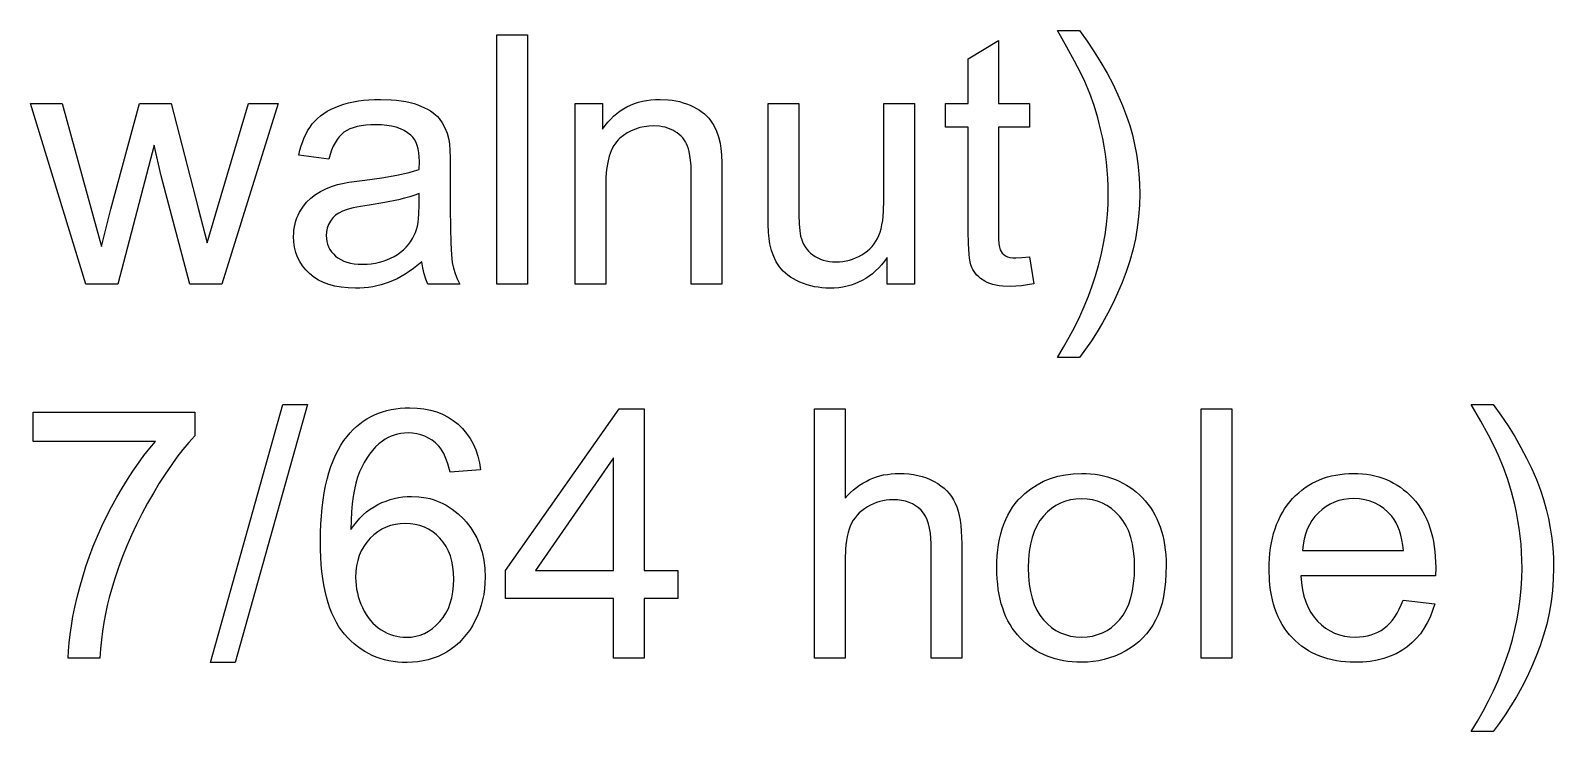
# Model space of a CAD drawing. Extents: x 0.6 to 44.2, y 0 to 23.3.
# Drawn here: x 19.099 to 21.543, y 19.758 to 20.883 of the extents above; entities that cross this region are included whole.
import ezdxf

# ---------------------------------------------------------------- set-up
doc = ezdxf.new("R2010")
doc.units = 0
doc.layers.add('CUTOUTS', color=1, linetype='CONTINUOUS')

msp = doc.modelspace()

# ---------------------------------------------------------------- linework, layer by layer
at = {"layer": 'CUTOUTS'}
for points in [[(19.8476, 20.476), (19.8476, 20.876), (19.8968, 20.876), (19.8968, 20.476)], [(20.7017, 20.52), (20.7088, 20.4766), (20.6987, 20.4747), (20.6891, 20.4733), (20.6801, 20.4725), (20.6717, 20.4722), (20.659, 20.4727), (20.6533, 20.4734), (20.6479, 20.4743), (20.6429, 20.4755), (20.6383, 20.477), (20.634, 20.4787), (20.6302, 20.4807), (20.6234, 20.4852), (20.6204, 20.4878), (20.6176, 20.4905), (20.6152, 20.4933), (20.613, 20.4963), (20.6111, 20.4995), (20.6094, 20.5029), (20.608, 20.5068), (20.6068, 20.5117), (20.6058, 20.5175), (20.6049, 20.5243), (20.6038, 20.5407), (20.6034, 20.5609), (20.6034, 20.7276), (20.5674, 20.7276), (20.5674, 20.7658), (20.6034, 20.7658), (20.6034, 20.8376), (20.6523, 20.867), (20.6523, 20.7658), (20.7017, 20.7658), (20.7017, 20.7276), (20.6523, 20.7276), (20.6523, 20.5582), (20.6524, 20.5486), (20.6529, 20.5409), (20.6537, 20.5351), (20.6549, 20.5311), (20.6564, 20.5283), (20.6583, 20.5258), (20.6606, 20.5235), (20.6633, 20.5216), (20.6666, 20.52), (20.6705, 20.5189), (20.675, 20.5183), (20.6801, 20.518), (20.6896, 20.5185)], [(20.7819, 20.3584), (20.7467, 20.3584), (20.7566, 20.3748), (20.7658, 20.3912), (20.7744, 20.4076), (20.7824, 20.4239), (20.7897, 20.4403), (20.7964, 20.4567), (20.8025, 20.4731), (20.8079, 20.4895), (20.8127, 20.5059), (20.8168, 20.5222), (20.8203, 20.5386), (20.8232, 20.555), (20.8254, 20.5714), (20.827, 20.5878), (20.8279, 20.6042), (20.8283, 20.6206), (20.8281, 20.6334), (20.8275, 20.6462), (20.8266, 20.659), (20.8253, 20.6717), (20.8237, 20.6844), (20.8217, 20.6971), (20.8193, 20.7098), (20.8165, 20.7224), (20.8114, 20.7427), (20.8054, 20.7625), (20.7985, 20.782), (20.7906, 20.801), (20.7839, 20.8153), (20.7743, 20.8337), (20.7619, 20.8562), (20.7467, 20.8828), (20.7819, 20.8828), (20.7943, 20.8657), (20.8059, 20.8486), (20.8166, 20.8314), (20.8265, 20.8142), (20.8356, 20.797), (20.8438, 20.7798), (20.8512, 20.7626), (20.8577, 20.7453), (20.8627, 20.7304), (20.8669, 20.7152), (20.8705, 20.7), (20.8735, 20.6845), (20.8758, 20.6688), (20.8774, 20.653), (20.8784, 20.6371), (20.8787, 20.6209), (20.8783, 20.6026), (20.877, 20.5844), (20.8748, 20.5663), (20.8717, 20.5485), (20.8677, 20.5307), (20.8629, 20.5132), (20.8571, 20.4957), (20.8505, 20.4785), (20.8433, 20.4616), (20.8356, 20.4452), (20.8276, 20.4294), (20.8192, 20.4141), (20.8105, 20.3994), (20.8013, 20.3852), (20.7918, 20.3715)], [(19.727, 20.5118), (19.7135, 20.501), (19.7069, 20.4963), (19.7003, 20.492), (19.6937, 20.4881), (19.6873, 20.4847), (19.6809, 20.4816), (19.6745, 20.479), (19.6681, 20.4768), (19.6617, 20.4748), (19.6551, 20.4732), (19.6484, 20.4719), (19.6415, 20.4708), (19.6346, 20.4701), (19.6275, 20.4696), (19.6204, 20.4695), (19.6088, 20.4698), (19.5979, 20.4709), (19.5877, 20.4728), (19.5781, 20.4753), (19.5693, 20.4786), (19.5612, 20.4826), (19.5537, 20.4873), (19.547, 20.4928), (19.5409, 20.4988), (19.5357, 20.5053), (19.5313, 20.5121), (19.5277, 20.5194), (19.5249, 20.527), (19.5229, 20.5351), (19.5217, 20.5436), (19.5213, 20.5524), (19.5215, 20.5577), (19.5219, 20.5628), (19.5227, 20.5679), (19.5237, 20.5728), (19.5251, 20.5776), (19.5268, 20.5823), (19.5287, 20.5868), (19.531, 20.5913), (19.5362, 20.5997), (19.5422, 20.6072), (19.5489, 20.6138), (19.5564, 20.6195), (19.5645, 20.6245), (19.573, 20.6289), (19.5821, 20.6326), (19.5917, 20.6356), (19.5999, 20.6375), (19.6099, 20.6394), (19.6354, 20.643), (19.6631, 20.6467), (19.687, 20.6508), (19.7069, 20.6552), (19.7154, 20.6575), (19.7229, 20.6599), (19.7232, 20.6728), (19.723, 20.68), (19.7224, 20.6867), (19.7213, 20.6928), (19.7197, 20.6983), (19.7178, 20.7033), (19.7154, 20.7078), (19.7126, 20.7117), (19.7093, 20.715), (19.7043, 20.7189), (19.6987, 20.7223), (19.6926, 20.7252), (19.6859, 20.7275), (19.6786, 20.7293), (19.6708, 20.7306), (19.6624, 20.7314), (19.6534, 20.7317), (19.645, 20.7315), (19.6372, 20.7309), (19.6299, 20.73), (19.6233, 20.7287), (19.6171, 20.7269), (19.6116, 20.7249), (19.6066, 20.7224), (19.6022, 20.7195), (19.5982, 20.7162), (19.5945, 20.7123), (19.591, 20.7078), (19.5879, 20.7027), (19.5849, 20.6971), (19.5823, 20.6908), (19.5799, 20.684), (19.5778, 20.6766), (19.5298, 20.6831), (19.5315, 20.6906), (19.5336, 20.6978), (19.5359, 20.7046), (19.5384, 20.711), (19.5413, 20.717), (19.5443, 20.7227), (19.5477, 20.728), (19.5513, 20.7329), (19.5553, 20.7375), (19.5597, 20.7419), (19.5645, 20.7459), (19.5697, 20.7497), (19.5753, 20.7532), (19.5814, 20.7564), (19.5878, 20.7594), (19.5947, 20.7621), (19.6019, 20.7645), (19.6095, 20.7666), (19.6173, 20.7683), (19.6253, 20.7698), (19.6337, 20.7709), (19.6423, 20.7717), (19.6513, 20.7722), (19.6605, 20.7723), (19.6781, 20.7718), (19.6863, 20.7711), (19.6941, 20.7702), (19.7014, 20.7689), (19.7083, 20.7674), (19.7147, 20.7657), (19.7208, 20.7636), (19.7316, 20.759), (19.7364, 20.7564), (19.7409, 20.7538), (19.745, 20.7509), (19.7486, 20.748), (19.752, 20.7449), (19.7549, 20.7416), (19.7599, 20.7346), (19.7641, 20.7267), (19.7676, 20.7179), (19.7702, 20.7082), (19.7712, 20.7007), (19.772, 20.6906), (19.7725, 20.678), (19.7726, 20.6629), (19.7726, 20.5974), (19.7728, 20.5663), (19.7734, 20.5415), (19.7744, 20.523), (19.7757, 20.5108), (19.7777, 20.5018), (19.7804, 20.493), (19.7839, 20.4844), (19.7882, 20.476), (19.7369, 20.476), (19.7334, 20.484), (19.7306, 20.4926), (19.7285, 20.5019)], [(19.9729, 20.476), (19.9729, 20.7658), (20.0171, 20.7658), (20.0171, 20.7246), (20.0212, 20.7304), (20.0255, 20.7358), (20.0301, 20.7408), (20.0348, 20.7455), (20.0398, 20.7498), (20.045, 20.7537), (20.0504, 20.7572), (20.0561, 20.7604), (20.062, 20.7632), (20.0681, 20.7656), (20.0744, 20.7677), (20.0809, 20.7694), (20.0877, 20.7707), (20.0947, 20.7716), (20.1019, 20.7722), (20.1093, 20.7723), (20.1221, 20.7718), (20.1284, 20.771), (20.1344, 20.77), (20.1404, 20.7687), (20.1462, 20.767), (20.1519, 20.7651), (20.1575, 20.7629), (20.1628, 20.7605), (20.1678, 20.7579), (20.1724, 20.755), (20.1767, 20.752), (20.1806, 20.7489), (20.1842, 20.7455), (20.1874, 20.742), (20.1903, 20.7382), (20.1954, 20.7302), (20.1996, 20.7215), (20.203, 20.7121), (20.2056, 20.7019), (20.2068, 20.6938), (20.2077, 20.6832), (20.2082, 20.67), (20.2083, 20.6542), (20.2083, 20.476), (20.1592, 20.476), (20.1592, 20.6523), (20.1589, 20.6663), (20.1578, 20.6785), (20.156, 20.6888), (20.1548, 20.6932), (20.1535, 20.6972), (20.1519, 20.7008), (20.1501, 20.7042), (20.148, 20.7075), (20.1456, 20.7105), (20.1429, 20.7134), (20.1399, 20.7161), (20.1367, 20.7186), (20.1332, 20.7209), (20.1295, 20.723), (20.1256, 20.7248), (20.1215, 20.7263), (20.1173, 20.7276), (20.113, 20.7285), (20.1084, 20.7292), (20.0989, 20.7298), (20.0912, 20.7295), (20.0838, 20.7285), (20.0766, 20.727), (20.0697, 20.7248), (20.0631, 20.722), (20.0567, 20.7186), (20.0506, 20.7145), (20.0448, 20.7099), (20.042, 20.7072), (20.0394, 20.7043), (20.037, 20.7011), (20.0348, 20.6977), (20.0309, 20.6899), (20.0277, 20.681), (20.0252, 20.671), (20.0234, 20.6599), (20.0223, 20.6476), (20.022, 20.6343), (20.022, 20.476)], [(19.1879, 20.476), (19.0992, 20.7658), (19.15, 20.7658), (19.1961, 20.5985), (19.2133, 20.5363), (19.2283, 20.5961), (19.2744, 20.7658), (19.3249, 20.7658), (19.3682, 20.5977), (19.3827, 20.5423), (19.3993, 20.5983), (19.449, 20.7658), (19.4968, 20.7658), (19.4062, 20.476), (19.3551, 20.476), (19.309, 20.6496), (19.2978, 20.6989), (19.2392, 20.476)], [(20.4736, 20.476), (20.4736, 20.5186), (20.4692, 20.5126), (20.4647, 20.5071), (20.46, 20.5019), (20.4551, 20.4971), (20.45, 20.4927), (20.4448, 20.4887), (20.4393, 20.485), (20.4337, 20.4818), (20.4278, 20.4789), (20.4218, 20.4764), (20.4156, 20.4743), (20.4092, 20.4725), (20.4026, 20.4712), (20.3958, 20.4702), (20.3888, 20.4697), (20.3816, 20.4695), (20.3753, 20.4696), (20.369, 20.4701), (20.3629, 20.4709), (20.3568, 20.4719), (20.3509, 20.4733), (20.3451, 20.475), (20.3393, 20.477), (20.3337, 20.4793), (20.3283, 20.4818), (20.3233, 20.4845), (20.3187, 20.4874), (20.3144, 20.4904), (20.3104, 20.4936), (20.3068, 20.4969), (20.3036, 20.5004), (20.3007, 20.504), (20.2957, 20.5118), (20.2915, 20.5205), (20.2882, 20.5301), (20.2856, 20.5404), (20.2843, 20.5487), (20.2833, 20.5591), (20.2828, 20.5716), (20.2826, 20.5863), (20.2826, 20.7658), (20.3317, 20.7658), (20.3317, 20.6051), (20.3319, 20.5874), (20.3324, 20.5729), (20.3334, 20.5615), (20.3347, 20.5532), (20.336, 20.5485), (20.3376, 20.5441), (20.3396, 20.5399), (20.3419, 20.536), (20.3445, 20.5323), (20.3475, 20.5289), (20.3507, 20.5257), (20.3543, 20.5228), (20.3582, 20.5202), (20.3623, 20.518), (20.3666, 20.5161), (20.3711, 20.5145), (20.3759, 20.5133), (20.3808, 20.5125), (20.386, 20.5119), (20.3914, 20.5118), (20.3969, 20.5119), (20.4023, 20.5125), (20.4076, 20.5134), (20.4129, 20.5146), (20.418, 20.5162), (20.423, 20.5181), (20.428, 20.5204), (20.4329, 20.5231), (20.4376, 20.5261), (20.4419, 20.5293), (20.4458, 20.5327), (20.4494, 20.5365), (20.4527, 20.5404), (20.4556, 20.5447), (20.4581, 20.5492), (20.4603, 20.5539), (20.4622, 20.5591), (20.4638, 20.5648), (20.4652, 20.571), (20.4664, 20.5778), (20.4672, 20.5852), (20.4679, 20.5931), (20.4684, 20.6105), (20.4684, 20.7658), (20.5175, 20.7658), (20.5175, 20.476)], [(19.7229, 20.6215), (19.7158, 20.6188), (19.7079, 20.6162), (19.6991, 20.6137), (19.6895, 20.6114), (19.6678, 20.6069), (19.6427, 20.6029), (19.6287, 20.6007), (19.6169, 20.5983), (19.6073, 20.5957), (19.5999, 20.5931), (19.594, 20.59), (19.5888, 20.5864), (19.5843, 20.5821), (19.5805, 20.5771), (19.5775, 20.5717), (19.5754, 20.566), (19.5741, 20.5601), (19.5737, 20.5538), (19.5739, 20.549), (19.5746, 20.5444), (19.5758, 20.54), (19.5774, 20.5358), (19.5795, 20.5318), (19.5821, 20.528), (19.5851, 20.5244), (19.5886, 20.521), (19.5925, 20.518), (19.5969, 20.5153), (19.6017, 20.5131), (19.6069, 20.5112), (19.6125, 20.5098), (19.6186, 20.5088), (19.6251, 20.5082), (19.6321, 20.508), (19.6391, 20.5081), (19.6459, 20.5087), (19.6525, 20.5097), (19.6589, 20.5111), (19.6651, 20.5128), (19.6711, 20.5149), (19.6769, 20.5175), (19.6826, 20.5204), (19.6879, 20.5236), (19.6929, 20.5271), (19.6975, 20.531), (19.7017, 20.5351), (19.7056, 20.5395), (19.7091, 20.5441), (19.7123, 20.5491), (19.715, 20.5543), (19.7169, 20.5587), (19.7185, 20.5636), (19.7199, 20.569), (19.721, 20.5749), (19.7218, 20.5813), (19.7225, 20.5882), (19.7229, 20.6034)], [(19.3882, 19.8692), (19.5041, 20.2828), (19.5434, 20.2828), (19.4277, 19.8692)], [(21.4457, 19.7584), (21.4105, 19.7584), (21.4204, 19.7748), (21.4297, 19.7912), (21.4383, 19.8076), (21.4462, 19.8239), (21.4536, 19.8403), (21.4602, 19.8567), (21.4663, 19.8731), (21.4717, 19.8895), (21.4765, 19.9059), (21.4806, 19.9222), (21.4841, 19.9386), (21.487, 19.955), (21.4892, 19.9714), (21.4908, 19.9878), (21.4918, 20.0042), (21.4921, 20.0206), (21.4919, 20.0334), (21.4914, 20.0462), (21.4905, 20.059), (21.4892, 20.0717), (21.4875, 20.0844), (21.4855, 20.0971), (21.4831, 20.1098), (21.4804, 20.1224), (21.4753, 20.1427), (21.4693, 20.1625), (21.4623, 20.182), (21.4545, 20.201), (21.4477, 20.2153), (21.4382, 20.2337), (21.4258, 20.2562), (21.4105, 20.2828), (21.4457, 20.2828), (21.4581, 20.2657), (21.4697, 20.2486), (21.4804, 20.2314), (21.4903, 20.2142), (21.4994, 20.197), (21.5076, 20.1798), (21.515, 20.1626), (21.5216, 20.1453), (21.5265, 20.1304), (21.5308, 20.1152), (21.5344, 20.1), (21.5373, 20.0845), (21.5396, 20.0688), (21.5413, 20.053), (21.5423, 20.0371), (21.5426, 20.0209), (21.5422, 20.0026), (21.5408, 19.9844), (21.5386, 19.9663), (21.5355, 19.9485), (21.5316, 19.9307), (21.5267, 19.9132), (21.521, 19.8957), (21.5144, 19.8785), (21.5071, 19.8616), (21.4995, 19.8452), (21.4915, 19.8294), (21.4831, 19.8141), (21.4743, 19.7994), (21.4652, 19.7852), (21.4556, 19.7715)], [(19.1038, 20.2236), (19.1038, 20.2708), (19.3628, 20.2708), (19.3628, 20.2326), (19.3532, 20.2221), (19.3437, 20.2106), (19.3342, 20.1984), (19.3248, 20.1853), (19.3153, 20.1714), (19.3059, 20.1566), (19.2965, 20.141), (19.2871, 20.1246), (19.278, 20.1077), (19.2694, 20.0907), (19.2613, 20.0735), (19.2538, 20.0562), (19.2468, 20.0389), (19.2404, 20.0214), (19.2345, 20.0037), (19.2291, 19.986), (19.2256, 19.9733), (19.2224, 19.9603), (19.2195, 19.947), (19.217, 19.9334), (19.2148, 19.9195), (19.213, 19.9053), (19.2114, 19.8908), (19.2103, 19.876), (19.1598, 19.876), (19.1603, 19.8881), (19.1612, 19.9009), (19.1628, 19.9142), (19.1648, 19.9281), (19.1674, 19.9427), (19.1705, 19.9579), (19.1742, 19.9737), (19.1783, 19.9901), (19.183, 20.0067), (19.1882, 20.0232), (19.1938, 20.0395), (19.1999, 20.0557), (19.2065, 20.0718), (19.2136, 20.0877), (19.2212, 20.1034), (19.2292, 20.119), (19.2376, 20.1342), (19.2461, 20.1488), (19.2547, 20.1628), (19.2634, 20.1762), (19.2723, 20.189), (19.2813, 20.2011), (19.2905, 20.2127), (19.2998, 20.2236)], [(19.8214, 20.1781), (19.7726, 20.1743), (19.769, 20.1877), (19.7669, 20.1937), (19.7647, 20.1992), (19.7623, 20.2042), (19.7597, 20.2087), (19.757, 20.2128), (19.7541, 20.2163), (19.7489, 20.2212), (19.7435, 20.2255), (19.7378, 20.2291), (19.7318, 20.232), (19.7255, 20.2343), (19.719, 20.236), (19.7121, 20.237), (19.7049, 20.2373), (19.6992, 20.2371), (19.6936, 20.2365), (19.6881, 20.2354), (19.6829, 20.234), (19.6778, 20.2322), (19.673, 20.2299), (19.6683, 20.2273), (19.6637, 20.2242), (19.6581, 20.2197), (19.6528, 20.2148), (19.6477, 20.2093), (19.643, 20.2034), (19.6386, 20.197), (19.6345, 20.1901), (19.6307, 20.1827), (19.6272, 20.1748), (19.624, 20.1663), (19.6213, 20.1568), (19.619, 20.1466), (19.617, 20.1354), (19.6155, 20.1234), (19.6143, 20.1106), (19.6136, 20.0969), (19.6133, 20.0823), (19.6178, 20.0888), (19.6226, 20.0949), (19.6277, 20.1006), (19.633, 20.1058), (19.6385, 20.1106), (19.6443, 20.115), (19.6504, 20.1189), (19.6566, 20.1224), (19.6631, 20.1255), (19.6696, 20.1281), (19.6762, 20.1304), (19.6829, 20.1322), (19.6897, 20.1337), (19.6965, 20.1347), (19.7034, 20.1353), (19.7104, 20.1355), (19.7224, 20.1349), (19.734, 20.1332), (19.7397, 20.132), (19.7452, 20.1304), (19.7506, 20.1286), (19.7559, 20.1265), (19.761, 20.1241), (19.7661, 20.1214), (19.7759, 20.1152), (19.7852, 20.1078), (19.794, 20.0994), (19.7982, 20.0948), (19.8021, 20.09), (19.8058, 20.0851), (19.8091, 20.08), (19.8122, 20.0747), (19.8151, 20.0693), (19.8176, 20.0637), (19.8199, 20.0579), (19.8219, 20.052), (19.8237, 20.0459), (19.8264, 20.0332), (19.828, 20.0199), (19.8285, 20.0059), (19.8283, 19.9966), (19.8275, 19.9874), (19.8263, 19.9784), (19.8245, 19.9696), (19.8222, 19.9609), (19.8194, 19.9524), (19.8161, 19.9441), (19.8123, 19.9359), (19.8081, 19.9281), (19.8034, 19.9207), (19.7984, 19.9138), (19.793, 19.9074), (19.7873, 19.9014), (19.7811, 19.8959), (19.7746, 19.8909), (19.7677, 19.8864), (19.7605, 19.8824), (19.753, 19.8789), (19.7453, 19.8759), (19.7374, 19.8735), (19.7292, 19.8716), (19.7208, 19.8703), (19.7122, 19.8695), (19.7033, 19.8692), (19.6957, 19.8694), (19.6883, 19.8699), (19.6811, 19.8708), (19.674, 19.872), (19.6671, 19.8736), (19.6604, 19.8756), (19.6539, 19.8778), (19.6476, 19.8805), (19.6414, 19.8835), (19.6354, 19.8868), (19.6296, 19.8905), (19.624, 19.8946), (19.6185, 19.899), (19.6132, 19.9038), (19.6081, 19.9089), (19.6032, 19.9144), (19.5985, 19.9202), (19.5941, 19.9266), (19.59, 19.9334), (19.5862, 19.9406), (19.5827, 19.9483), (19.5796, 19.9565), (19.5767, 19.9651), (19.5741, 19.9742), (19.5718, 19.9837), (19.5699, 19.9937), (19.5682, 20.0041), (19.5668, 20.015), (19.5658, 20.0264), (19.565, 20.0382), (19.5646, 20.0505), (19.5644, 20.0632), (19.5646, 20.0775), (19.5651, 20.0912), (19.5659, 20.1045), (19.5671, 20.1172), (19.5686, 20.1295), (19.5704, 20.1413), (19.5726, 20.1526), (19.5751, 20.1633), (19.578, 20.1736), (19.5812, 20.1834), (19.5847, 20.1927), (19.5885, 20.2015), (19.5927, 20.2099), (19.5972, 20.2177), (19.6021, 20.225), (19.6073, 20.2318), (19.612, 20.2374), (19.617, 20.2426), (19.6222, 20.2474), (19.6276, 20.2519), (19.6332, 20.256), (19.6389, 20.2598), (19.6449, 20.2632), (19.6511, 20.2662), (19.6575, 20.2689), (19.6641, 20.2712), (19.6709, 20.2732), (19.6779, 20.2748), (19.6851, 20.2761), (19.6925, 20.2769), (19.7001, 20.2775), (19.7079, 20.2777), (19.7195, 20.2773), (19.7305, 20.276), (19.7409, 20.2739), (19.7509, 20.271), (19.7603, 20.2673), (19.7692, 20.2628), (19.7775, 20.2574), (19.7853, 20.2512), (19.7925, 20.2443), (19.7989, 20.2367), (19.8045, 20.2285), (19.8094, 20.2197), (19.8135, 20.2102), (19.8169, 20.2001), (19.8196, 20.1894)], [(20.0348, 19.876), (20.0348, 19.9718), (19.8613, 19.9718), (19.8613, 20.0168), (20.0438, 20.276), (20.0839, 20.276), (20.0839, 20.0168), (20.138, 20.0168), (20.138, 19.9718), (20.0839, 19.9718), (20.0839, 19.876)], [(20.3571, 19.876), (20.3571, 20.276), (20.4062, 20.276), (20.4062, 20.1325), (20.4105, 20.1373), (20.415, 20.1418), (20.4197, 20.146), (20.4245, 20.1499), (20.4294, 20.1535), (20.4345, 20.1568), (20.4397, 20.1597), (20.445, 20.1624), (20.4505, 20.1647), (20.4562, 20.1667), (20.462, 20.1685), (20.4679, 20.1699), (20.4739, 20.1709), (20.4801, 20.1717), (20.4865, 20.1722), (20.4929, 20.1723), (20.5009, 20.1721), (20.5085, 20.1716), (20.5159, 20.1706), (20.523, 20.1692), (20.5299, 20.1674), (20.5365, 20.1652), (20.5428, 20.1626), (20.5489, 20.1597), (20.5546, 20.1563), (20.5599, 20.1527), (20.5648, 20.1488), (20.5692, 20.1445), (20.5733, 20.14), (20.5769, 20.1352), (20.5801, 20.13), (20.5828, 20.1246), (20.5852, 20.1187), (20.5873, 20.1121), (20.5891, 20.105), (20.5905, 20.0972), (20.5916, 20.0887), (20.5924, 20.0797), (20.5929, 20.07), (20.5931, 20.0597), (20.5931, 19.876), (20.544, 19.876), (20.544, 20.0597), (20.5437, 20.0686), (20.543, 20.0768), (20.5417, 20.0845), (20.54, 20.0915), (20.5377, 20.0979), (20.535, 20.1036), (20.5317, 20.1088), (20.528, 20.1133), (20.5238, 20.1172), (20.5192, 20.1206), (20.5142, 20.1235), (20.5087, 20.1259), (20.5029, 20.1277), (20.4966, 20.129), (20.4899, 20.1298), (20.4828, 20.1301), (20.4774, 20.1299), (20.4721, 20.1293), (20.4668, 20.1285), (20.4617, 20.1272), (20.4566, 20.1256), (20.4516, 20.1237), (20.4466, 20.1214), (20.4418, 20.1187), (20.4371, 20.1158), (20.4328, 20.1126), (20.4289, 20.1091), (20.4253, 20.1054), (20.422, 20.1014), (20.4191, 20.0972), (20.4166, 20.0927), (20.4144, 20.088), (20.4124, 20.083), (20.4108, 20.0774), (20.4094, 20.0714), (20.4082, 20.065), (20.4073, 20.0581), (20.4067, 20.0507), (20.4062, 20.0346), (20.4062, 19.876)], [(20.9775, 19.876), (20.9775, 20.276), (21.0266, 20.276), (21.0266, 19.876)], [(20.0348, 20.0168), (20.0348, 20.1972), (19.9096, 20.0168)], [(20.6496, 20.0209), (20.6497, 20.0308), (20.6502, 20.0404), (20.6511, 20.0496), (20.6523, 20.0585), (20.6539, 20.0671), (20.6558, 20.0754), (20.6581, 20.0833), (20.6607, 20.091), (20.6637, 20.0983), (20.667, 20.1052), (20.6707, 20.1119), (20.6747, 20.1182), (20.6791, 20.1241), (20.6838, 20.1298), (20.6889, 20.1351), (20.6943, 20.1401), (20.7039, 20.1477), (20.714, 20.1542), (20.7246, 20.1598), (20.7358, 20.1643), (20.7474, 20.1678), (20.7596, 20.1703), (20.7722, 20.1718), (20.7854, 20.1723), (20.7928, 20.1722), (20.8, 20.1717), (20.8071, 20.171), (20.8139, 20.1699), (20.8206, 20.1685), (20.8272, 20.1668), (20.8335, 20.1648), (20.8397, 20.1626), (20.8457, 20.16), (20.8516, 20.157), (20.8573, 20.1538), (20.8628, 20.1503), (20.8681, 20.1465), (20.8733, 20.1424), (20.8783, 20.1379), (20.8831, 20.1332), (20.8877, 20.1282), (20.892, 20.1229), (20.896, 20.1175), (20.8997, 20.1117), (20.9031, 20.1058), (20.9062, 20.0996), (20.909, 20.0932), (20.9116, 20.0866), (20.9138, 20.0797), (20.9157, 20.0726), (20.9173, 20.0652), (20.9187, 20.0577), (20.9197, 20.0498), (20.9204, 20.0418), (20.9209, 20.0335), (20.921, 20.025), (20.9208, 20.0114), (20.92, 19.9985), (20.9187, 19.9864), (20.9168, 19.975), (20.9145, 19.9644), (20.9116, 19.9545), (20.9082, 19.9454), (20.9043, 19.937), (20.8998, 19.9292), (20.8949, 19.9219), (20.8895, 19.915), (20.8837, 19.9085), (20.8773, 19.9025), (20.8705, 19.897), (20.8632, 19.8919), (20.8554, 19.8872), (20.8473, 19.8831), (20.839, 19.8795), (20.8305, 19.8764), (20.8219, 19.8739), (20.8131, 19.872), (20.804, 19.8706), (20.7948, 19.8698), (20.7854, 19.8695), (20.7779, 19.8696), (20.7706, 19.8701), (20.7634, 19.8708), (20.7565, 19.8719), (20.7497, 19.8733), (20.7431, 19.875), (20.7367, 19.8769), (20.7304, 19.8792), (20.7244, 19.8818), (20.7185, 19.8847), (20.7128, 19.8879), (20.7073, 19.8914), (20.702, 19.8952), (20.6968, 19.8994), (20.6918, 19.9038), (20.6871, 19.9085), (20.6825, 19.9135), (20.6783, 19.9188), (20.6743, 19.9243), (20.6707, 19.9302), (20.6673, 19.9362), (20.6642, 19.9426), (20.6614, 19.9492), (20.6589, 19.9561), (20.6567, 19.9633), (20.6548, 19.9707), (20.6532, 19.9784), (20.6519, 19.9864), (20.6509, 19.9946), (20.6501, 20.0031), (20.6497, 20.0119)], [(21.3011, 19.9693), (21.3519, 19.9631), (21.3485, 19.9523), (21.3446, 19.9421), (21.34, 19.9325), (21.3347, 19.9236), (21.3289, 19.9153), (21.3224, 19.9076), (21.3152, 19.9005), (21.3074, 19.894), (21.299, 19.8883), (21.29, 19.8833), (21.2805, 19.8791), (21.2704, 19.8756), (21.2598, 19.8729), (21.2486, 19.871), (21.2368, 19.8699), (21.2244, 19.8695), (21.2166, 19.8696), (21.209, 19.8701), (21.2015, 19.8709), (21.1943, 19.8719), (21.1873, 19.8733), (21.1805, 19.875), (21.1739, 19.877), (21.1675, 19.8793), (21.1613, 19.8819), (21.1553, 19.8848), (21.1495, 19.888), (21.1439, 19.8915), (21.1385, 19.8953), (21.1334, 19.8995), (21.1284, 19.9039), (21.1236, 19.9086), (21.1191, 19.9136), (21.1149, 19.9189), (21.111, 19.9244), (21.1073, 19.9302), (21.104, 19.9362), (21.1009, 19.9424), (21.0982, 19.9489), (21.0957, 19.9557), (21.0935, 19.9627), (21.0916, 19.9699), (21.09, 19.9774), (21.0887, 19.9851), (21.0877, 19.9931), (21.087, 20.0013), (21.0864, 20.0185), (21.0865, 20.0275), (21.087, 20.0362), (21.0877, 20.0447), (21.0887, 20.053), (21.0901, 20.061), (21.0917, 20.0687), (21.0936, 20.0762), (21.0958, 20.0834), (21.0983, 20.0904), (21.1011, 20.0971), (21.1042, 20.1035), (21.1076, 20.1097), (21.1112, 20.1157), (21.1152, 20.1214), (21.1195, 20.1268), (21.124, 20.132), (21.1288, 20.1369), (21.1338, 20.1414), (21.1389, 20.1457), (21.1443, 20.1496), (21.1498, 20.1533), (21.1554, 20.1566), (21.1613, 20.1596), (21.1673, 20.1622), (21.1735, 20.1646), (21.1798, 20.1667), (21.1864, 20.1684), (21.1931, 20.1698), (21.2, 20.1709), (21.2071, 20.1717), (21.2143, 20.1722), (21.2217, 20.1723), (21.2289, 20.1722), (21.2359, 20.1717), (21.2428, 20.171), (21.2494, 20.1699), (21.256, 20.1685), (21.2623, 20.1668), (21.2685, 20.1648), (21.2745, 20.1625), (21.2804, 20.1598), (21.2861, 20.1569), (21.2916, 20.1536), (21.2969, 20.1501), (21.3021, 20.1462), (21.3071, 20.1421), (21.312, 20.1376), (21.3167, 20.1328), (21.3211, 20.1277), (21.3253, 20.1224), (21.3292, 20.1168), (21.3328, 20.111), (21.3361, 20.1049), (21.3391, 20.0986), (21.3419, 20.092), (21.3443, 20.0852), (21.3465, 20.0781), (21.3483, 20.0707), (21.3499, 20.0632), (21.3512, 20.0553), (21.3522, 20.0472), (21.3529, 20.0389), (21.3535, 20.0215), (21.3532, 20.0084), (21.1371, 20.0084), (21.1382, 19.9968), (21.1398, 19.9859), (21.1422, 19.9757), (21.1453, 19.9662), (21.149, 19.9574), (21.1534, 19.9493), (21.1584, 19.9419), (21.1641, 19.9352), (21.1704, 19.9293), (21.177, 19.9241), (21.184, 19.9198), (21.1914, 19.9162), (21.1992, 19.9134), (21.2073, 19.9114), (21.2158, 19.9103), (21.2247, 19.9099), (21.2314, 19.9101), (21.2377, 19.9107), (21.2439, 19.9119), (21.2498, 19.9134), (21.2554, 19.9154), (21.2608, 19.9178), (21.2659, 19.9207), (21.2708, 19.924), (21.2755, 19.9279), (21.2799, 19.9322), (21.284, 19.9371), (21.288, 19.9425), (21.2916, 19.9484), (21.295, 19.9548), (21.2982, 19.9618)], [(20.7, 20.0209), (20.7004, 20.0074), (20.7015, 19.9948), (20.7034, 19.9831), (20.7061, 19.9722), (20.7095, 19.9623), (20.7137, 19.9531), (20.7186, 19.9449), (20.7243, 19.9376), (20.7306, 19.9311), (20.7372, 19.9254), (20.7443, 19.9207), (20.7517, 19.9168), (20.7596, 19.9138), (20.7678, 19.9116), (20.7764, 19.9103), (20.7854, 19.9099), (20.7944, 19.9103), (20.8029, 19.9116), (20.8111, 19.9138), (20.8189, 19.9168), (20.8263, 19.9207), (20.8334, 19.9255), (20.84, 19.9312), (20.8463, 19.9377), (20.852, 19.9451), (20.8569, 19.9534), (20.8611, 19.9627), (20.8645, 19.9728), (20.8671, 19.9839), (20.869, 19.9959), (20.8702, 20.0087), (20.8706, 20.0225), (20.8702, 20.0356), (20.869, 20.0478), (20.8671, 20.0592), (20.8645, 20.0698), (20.861, 20.0796), (20.8568, 20.0885), (20.8519, 20.0967), (20.8461, 20.104), (20.8398, 20.1105), (20.8332, 20.1161), (20.8262, 20.1209), (20.8188, 20.1248), (20.811, 20.1278), (20.8028, 20.13), (20.7943, 20.1313), (20.7854, 20.1317), (20.7764, 20.1313), (20.7678, 20.13), (20.7596, 20.1278), (20.7517, 20.1248), (20.7443, 20.1209), (20.7372, 20.1162), (20.7306, 20.1106), (20.7243, 20.1041), (20.7186, 20.0968), (20.7137, 20.0886), (20.7095, 20.0795), (20.7061, 20.0695), (20.7034, 20.0587), (20.7015, 20.047), (20.7004, 20.0344)], [(21.1399, 20.0487), (21.3017, 20.0487), (21.3007, 20.0576), (21.2993, 20.0659), (21.2975, 20.0736), (21.2954, 20.0807), (21.2929, 20.0873), (21.29, 20.0933), (21.2867, 20.0987), (21.2831, 20.1036), (21.277, 20.1102), (21.2705, 20.116), (21.2636, 20.1209), (21.2562, 20.1249), (21.2483, 20.128), (21.2401, 20.1302), (21.2314, 20.1315), (21.2223, 20.132), (21.214, 20.1316), (21.206, 20.1305), (21.1984, 20.1288), (21.1911, 20.1263), (21.1842, 20.1231), (21.1776, 20.1192), (21.1713, 20.1146), (21.1654, 20.1093), (21.1599, 20.1034), (21.1551, 20.097), (21.151, 20.0902), (21.1475, 20.0828), (21.1446, 20.075), (21.1424, 20.0667), (21.1408, 20.058)], [(19.6209, 20.0056), (19.6211, 19.9993), (19.6216, 19.9931), (19.6224, 19.9869), (19.6236, 19.9808), (19.6251, 19.9748), (19.627, 19.9688), (19.6292, 19.9629), (19.6317, 19.9571), (19.6345, 19.9514), (19.6376, 19.9462), (19.641, 19.9412), (19.6446, 19.9366), (19.6485, 19.9324), (19.6527, 19.9285), (19.6571, 19.9249), (19.6618, 19.9217), (19.6667, 19.9189), (19.6716, 19.9164), (19.6766, 19.9143), (19.6817, 19.9126), (19.6868, 19.9113), (19.692, 19.9103), (19.6972, 19.9098), (19.7025, 19.9096), (19.7101, 19.91), (19.7175, 19.9112), (19.7246, 19.9131), (19.7314, 19.9159), (19.738, 19.9194), (19.7442, 19.9237), (19.7502, 19.9288), (19.756, 19.9347), (19.7612, 19.9412), (19.7658, 19.9484), (19.7696, 19.956), (19.7727, 19.9643), (19.7752, 19.9731), (19.7769, 19.9825), (19.778, 19.9924), (19.7783, 20.0029), (19.778, 20.013), (19.777, 20.0225), (19.7752, 20.0315), (19.7728, 20.04), (19.7697, 20.0479), (19.7659, 20.0552), (19.7614, 20.062), (19.7562, 20.0683), (19.7505, 20.0738), (19.7445, 20.0787), (19.738, 20.0828), (19.7313, 20.0862), (19.7241, 20.0888), (19.7166, 20.0906), (19.7088, 20.0918), (19.7006, 20.0921), (19.6924, 20.0918), (19.6846, 20.0906), (19.677, 20.0888), (19.6698, 20.0862), (19.6629, 20.0828), (19.6563, 20.0787), (19.65, 20.0738), (19.6441, 20.0683), (19.6387, 20.062), (19.6339, 20.0554), (19.63, 20.0483), (19.6267, 20.0407), (19.6242, 20.0326), (19.6224, 20.0241), (19.6213, 20.0151)]]:
    msp.add_lwpolyline(points, close=True, dxfattribs=at)

doc.saveas('drawing.dxf')
